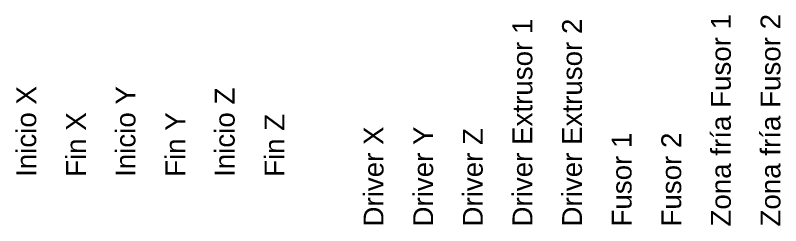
# Model space of a CAD drawing. Header units: millimetres. Extents: x 7505 to 27833, y -9600 to 533.
# Drawn here: x 26290 to 27833, y -8387 to -7963 of the extents above; entities that cross this region are included whole.
import ezdxf

# ---------------------------------------------------------------- set-up
doc = ezdxf.new("R2010")
doc.units = ezdxf.units.MM
doc.styles.get("Standard").update_dxf_attribs({"font": 'arial.ttf'})

msp = doc.modelspace()

# ---------------------------------------------------------------- texts
at = {"char_height": 40, "attachment_point": 4, "rotation": 90}
for s, width, insert in [('Driver Extrusor 1', 567.707, (27312.7, -8388.9)), ('Driver Extrusor 2', 556.632, (27412.7, -8388.9)), ('Zona fría Fusor 1', 455.027, (27712.7, -8388.9)), ('Zona fría Fusor 2', 455.027, (27812.7, -8388.9)), ('Inicio X', 200, (26312.7, -8288.9)), ('Inicio Y', 200, (26512.7, -8288.9)), ('Inicio Z', 200, (26712.7, -8288.9)), ('Fin X', 200, (26412.7, -8288.9)), ('Fin Y', 200, (26612.7, -8288.9)), ('Fin Z', 200, (26812.7, -8288.9)), ('Driver X', 347.512, (27012.7, -8388.9)), ('Driver Y', 347.512, (27112.7, -8388.9)), ('Driver Z', 347.512, (27212.7, -8388.9)), ('Fusor 1', 347.512, (27512.7, -8388.9)), ('Fusor 2', 347.512, (27612.7, -8388.9))]:
    msp.add_mtext_dynamic_manual_height_columns(s, width=width, gutter_width=12.5, heights=[0], dxfattribs=dict(at, insert=insert))

doc.saveas('drawing.dxf')
